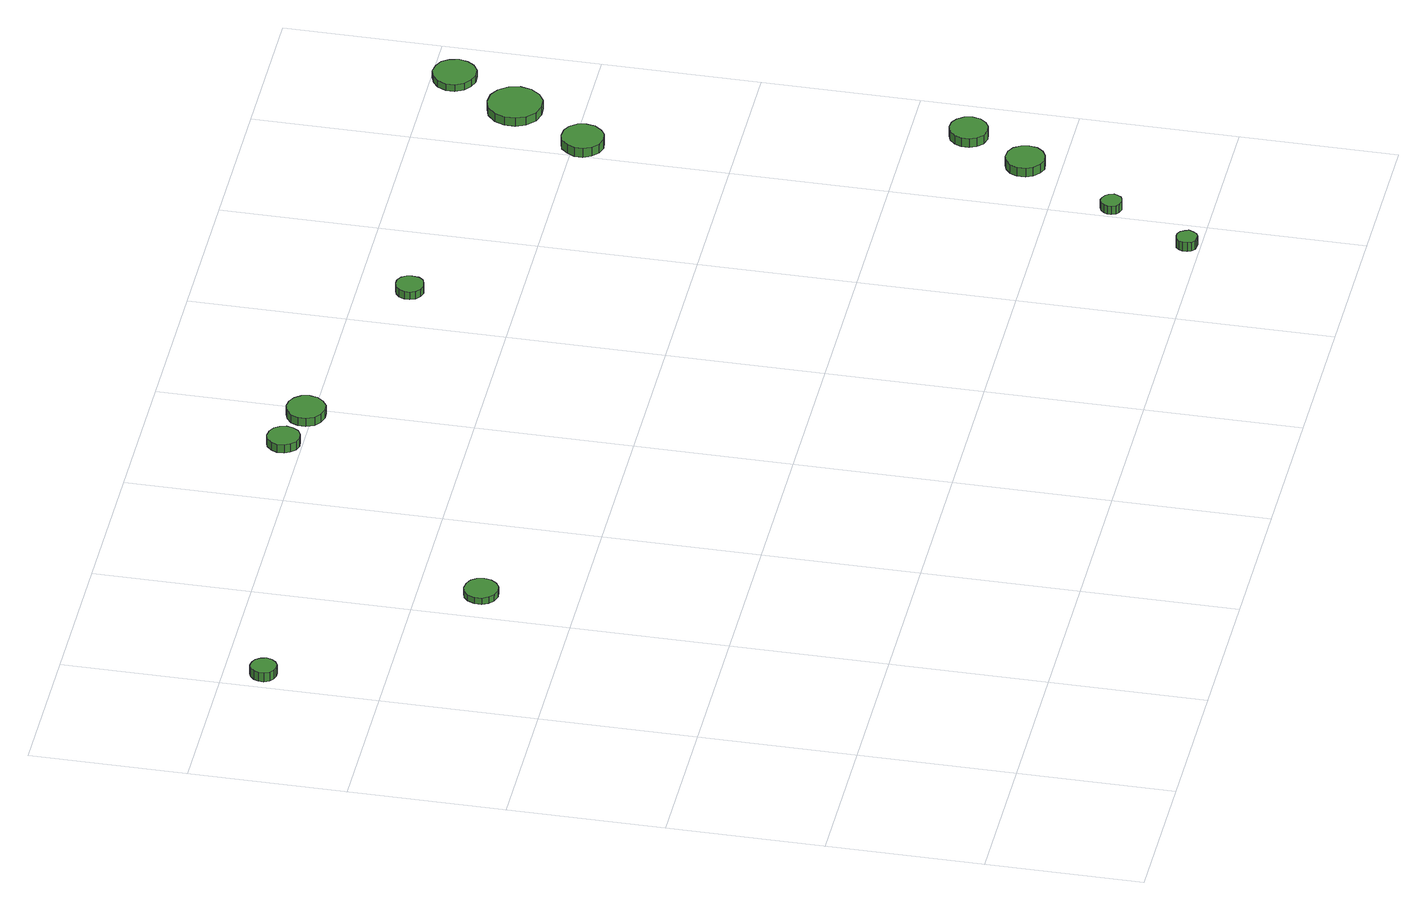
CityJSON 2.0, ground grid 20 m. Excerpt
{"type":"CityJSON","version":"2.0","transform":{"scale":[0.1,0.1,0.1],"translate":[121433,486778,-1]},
"CityObjects":{
"tree1":{"type":"SolitaryVegetationObject","attributes":{"function":"something"},"geometry":[{"type":"MultiSurface","lod":"1","boundaries":[[[0,1,2,3,4,5,6,7,8,9,10,11,12,13,14]],[[15,16,17,18,19,20,21,22,23,24,25,26,27,28,29]],[[0,29,28,1]],[[1,28,27,2]],[[2,27,26,3]],[[3,26,25,4]],[[4,25,24,5]],[[5,24,23,6]],[[6,23,22,7]],[[7,22,21,8]],[[8,21,20,9]],[[9,20,19,10]],[[10,19,18,11]],[[11,18,17,12]],[[12,17,16,13]],[[13,16,15,14]],[[14,15,29,0]]]}]},
"tree2":{"type":"SolitaryVegetationObject","attributes":{"function":"something"},"geometry":[{"type":"MultiSurface","lod":"1","boundaries":[[[30,31,32,33,34,35,36,37,38,39,40,41,42,43,44]],[[45,46,47,48,49,50,51,52,53,54,55,56,57,58,59]],[[30,59,58,31]],[[31,58,57,32]],[[32,57,56,33]],[[33,56,55,34]],[[34,55,54,35]],[[35,54,53,36]],[[36,53,52,37]],[[37,52,51,38]],[[38,51,50,39]],[[39,50,49,40]],[[40,49,48,41]],[[41,48,47,42]],[[42,47,46,43]],[[43,46,45,44]],[[44,45,59,30]]]}]},
"tree3":{"type":"SolitaryVegetationObject","attributes":{"function":"something"},"geometry":[{"type":"MultiSurface","lod":"1","boundaries":[[[60,61,62,63,64,65,66,67,68,69,70,71,72,73,74]],[[75,76,77,78,79,80,81,82,83,84,85,86,87,88,89]],[[60,89,88,61]],[[61,88,87,62]],[[62,87,86,63]],[[63,86,85,64]],[[64,85,84,65]],[[65,84,83,66]],[[66,83,82,67]],[[67,82,81,68]],[[68,81,80,69]],[[69,80,79,70]],[[70,79,78,71]],[[71,78,77,72]],[[72,77,76,73]],[[73,76,75,74]],[[74,75,89,60]]]}]},
"tree4":{"type":"SolitaryVegetationObject","attributes":{"function":"something"},"geometry":[{"type":"MultiSurface","lod":"1","boundaries":[[[90,91,92,93,94,95,96,97,98,99,100,101,102,103,104]],[[105,106,107,108,109,110,111,112,113,114,115,116,117,118,119]],[[90,119,118,91]],[[91,118,117,92]],[[92,117,116,93]],[[93,116,115,94]],[[94,115,114,95]],[[95,114,113,96]],[[96,113,112,97]],[[97,112,111,98]],[[98,111,110,99]],[[99,110,109,100]],[[100,109,108,101]],[[101,108,107,102]],[[102,107,106,103]],[[103,106,105,104]],[[104,105,119,90]]]}]},
"tree5":{"type":"SolitaryVegetationObject","attributes":{"function":"something"},"geometry":[{"type":"MultiSurface","lod":"1","boundaries":[[[120,121,122,123,124,125,126,127,128,129,130,131,132,133,134]],[[135,136,137,138,139,140,141,142,143,144,145,146,147,148,149]],[[120,149,148,121]],[[121,148,147,122]],[[122,147,146,123]],[[123,146,145,124]],[[124,145,144,125]],[[125,144,143,126]],[[126,143,142,127]],[[127,142,141,128]],[[128,141,140,129]],[[129,140,139,130]],[[130,139,138,131]],[[131,138,137,132]],[[132,137,136,133]],[[133,136,135,134]],[[134,135,149,120]]]}]},
"tree6":{"type":"SolitaryVegetationObject","attributes":{"function":"something"},"geometry":[{"type":"MultiSurface","lod":"1","boundaries":[[[150,151,152,153,154,155,156,157,158,159,160,161,162,163,164]],[[165,166,167,168,169,170,171,172,173,174,175,176,177,178,179]],[[150,179,178,151]],[[151,178,177,152]],[[152,177,176,153]],[[153,176,175,154]],[[154,175,174,155]],[[155,174,173,156]],[[156,173,172,157]],[[157,172,171,158]],[[158,171,170,159]],[[159,170,169,160]],[[160,169,168,161]],[[161,168,167,162]],[[162,167,166,163]],[[163,166,165,164]],[[164,165,179,150]]]}]},
"tree7":{"type":"SolitaryVegetationObject","attributes":{"function":"something"},"geometry":[{"type":"MultiSurface","lod":"1","boundaries":[[[180,181,182,183,184,185,186,187,188,189,190,191,192,193,194]],[[195,196,197,198,199,200,201,202,203,204,205,206,207,208,209]],[[180,209,208,181]],[[181,208,207,182]],[[182,207,206,183]],[[183,206,205,184]],[[184,205,204,185]],[[185,204,203,186]],[[186,203,202,187]],[[187,202,201,188]],[[188,201,200,189]],[[189,200,199,190]],[[190,199,198,191]],[[191,198,197,192]],[[192,197,196,193]],[[193,196,195,194]],[[194,195,209,180]]]}]},
"tree8":{"type":"SolitaryVegetationObject","attributes":{"function":"something"},"geometry":[{"type":"MultiSurface","lod":"1","boundaries":[[[210,211,212,213,214,215,216,217,218,219,220,221,222,223,224]],[[225,226,227,228,229,230,231,232,233,234,235,236,237,238,239]],[[210,239,238,211]],[[211,238,237,212]],[[212,237,236,213]],[[213,236,235,214]],[[214,235,234,215]],[[215,234,233,216]],[[216,233,232,217]],[[217,232,231,218]],[[218,231,230,219]],[[219,230,229,220]],[[220,229,228,221]],[[221,228,227,222]],[[222,227,226,223]],[[223,226,225,224]],[[224,225,239,210]]]}]},
"tree9":{"type":"SolitaryVegetationObject","attributes":{"function":"something"},"geometry":[{"type":"MultiSurface","lod":"1","boundaries":[[[240,241,242,243,244,245,246,247,248,249,250,251,252,253,254]],[[255,256,257,258,259,260,261,262,263,264,265,266,267,268,269]],[[240,269,268,241]],[[241,268,267,242]],[[242,267,266,243]],[[243,266,265,244]],[[244,265,264,245]],[[245,264,263,246]],[[246,263,262,247]],[[247,262,261,248]],[[248,261,260,249]],[[249,260,259,250]],[[250,259,258,251]],[[251,258,257,252]],[[252,257,256,253]],[[253,256,255,254]],[[254,255,269,240]]]}]},
"tree10":{"type":"SolitaryVegetationObject","attributes":{"function":"something"},"geometry":[{"type":"MultiSurface","lod":"1","boundaries":[[[270,271,272,273,274,275,276,277,278,279,280,281,282,283,284]],[[285,286,287,288,289,290,291,292,293,294,295,296,297,298,299]],[[270,299,298,271]],[[271,298,297,272]],[[272,297,296,273]],[[273,296,295,274]],[[274,295,294,275]],[[275,294,293,276]],[[276,293,292,277]],[[277,292,291,278]],[[278,291,290,279]],[[279,290,289,280]],[[280,289,288,281]],[[281,288,287,282]],[[282,287,286,283]],[[283,286,285,284]],[[284,285,299,270]]]}]},
"tree11":{"type":"SolitaryVegetationObject","attributes":{"function":"something"},"geometry":[{"type":"MultiSurface","lod":"1","boundaries":[[[300,301,302,303,304,305,306,307,308,309,310,311,312,313,314]],[[315,316,317,318,319,320,321,322,323,324,325,326,327,328,329]],[[300,329,328,301]],[[301,328,327,302]],[[302,327,326,303]],[[303,326,325,304]],[[304,325,324,305]],[[305,324,323,306]],[[306,323,322,307]],[[307,322,321,308]],[[308,321,320,309]],[[309,320,319,310]],[[310,319,318,311]],[[311,318,317,312]],[[312,317,316,313]],[[313,316,315,314]],[[314,315,329,300]]]}]},
"tree12":{"type":"SolitaryVegetationObject","attributes":{"function":"something"},"geometry":[{"type":"MultiSurface","lod":"1","boundaries":[[[330,331,332,333,334,335,336,337,338,339,340,341,342,343,344]],[[345,346,347,348,349,350,351,352,353,354,355,356,357,358,359]],[[330,359,358,331]],[[331,358,357,332]],[[332,357,356,333]],[[333,356,355,334]],[[334,355,354,335]],[[335,354,353,336]],[[336,353,352,337]],[[337,352,351,338]],[[338,351,350,339]],[[339,350,349,340]],[[340,349,348,341]],[[341,348,347,342]],[[342,347,346,343]],[[343,346,345,344]],[[344,345,359,330]]]}]}
},
"vertices":[
[41,949,24],[39,956,24],[35,962,24],[29,965,24],[22,966,24],[16,964,24],[11,959,24],[8,953,24],[8,946,24],[11,939,24],[16,935,24],[22,933,24],[29,933,24],[35,937,24],[39,942,24],[39,942,11],[35,937,11],[29,933,11],[22,933,11],[16,935,11],[11,939,11],[8,946,11],[8,953,11],[11,959,11],[16,964,11],[22,966,11],[29,965,11],[35,962,11],[39,956,11],[41,949,11],
[273,722,16],[271,731,16],[266,738,16],[258,742,16],[249,743,16],[240,741,16],[234,735,16],[230,726,16],[230,717,16],[234,709,16],[240,703,16],[249,700,16],[258,701,16],[266,706,16],[271,713,16],[271,713,7],[266,706,7],[258,701,7],[249,700,7],[240,703,7],[234,709,7],[230,717,7],[230,726,7],[234,735,7],[240,741,7],[249,743,7],[258,742,7],[266,738,7],[271,731,7],[273,722,7],
[543,1024,19],[541,1032,19],[536,1039,19],[529,1043,19],[520,1044,19],[512,1042,19],[506,1036,19],[502,1028,19],[502,1019,19],[506,1012,19],[512,1006,19],[520,1003,19],[529,1004,19],[536,1008,19],[541,1015,19],[541,1015,7],[536,1008,7],[529,1004,7],[520,1003,7],[512,1006,7],[506,1012,7],[502,1019,7],[502,1028,7],[506,1036,7],[512,1042,7],[520,1044,7],[529,1043,7],[536,1039,7],[541,1032,7],[543,1024,7],
[613,1009,19],[611,1019,19],[605,1027,19],[596,1032,19],[586,1033,19],[576,1030,19],[568,1023,19],[564,1014,19],[564,1004,19],[568,994,19],[576,988,19],[586,984,19],[596,985,19],[605,991,19],[611,999,19],[611,999,7],[605,991,7],[596,985,7],[586,984,7],[576,988,7],[568,994,7],[564,1004,7],[564,1014,7],[568,1023,7],[576,1030,7],[586,1033,7],[596,1032,7],[605,1027,7],[611,1019,7],[613,1009,7],
[892,936,18],[891,943,18],[887,949,18],[880,953,18],[873,953,18],[866,951,18],[860,946,18],[857,939,18],[857,932,18],[860,925,18],[866,920,18],[873,918,18],[880,919,18],[887,922,18],[891,928,18],[891,928,7],[887,922,7],[880,919,7],[873,918,7],[866,920,7],[860,925,7],[857,932,7],[857,939,7],[860,946,7],[866,951,7],[873,953,7],[880,953,7],[887,949,7],[891,943,7],[892,936,7],
[1173,18,20],[1171,23,20],[1168,28,20],[1163,31,20],[1158,31,20],[1152,30,20],[1148,26,20],[1146,21,20],[1146,15,20],[1148,10,20],[1152,6,20],[1158,5,20],[1163,5,20],[1168,8,20],[1171,13,20],[1171,13,7],[1168,8,7],[1163,5,7],[1158,5,7],[1152,6,7],[1148,10,7],[1146,15,7],[1146,21,7],[1148,26,7],[1152,30,7],[1158,31,7],[1163,31,7],[1168,28,7],[1171,23,7],[1173,18,7],
[1233,124,19],[1231,130,19],[1228,134,19],[1223,137,19],[1218,138,19],[1212,136,19],[1208,132,19],[1206,127,19],[1206,122,19],[1208,116,19],[1212,113,19],[1218,111,19],[1223,112,19],[1228,114,19],[1231,119,19],[1231,119,7],[1228,114,7],[1223,112,7],[1218,111,7],[1212,113,7],[1208,116,7],[1206,122,7],[1206,127,7],[1208,132,7],[1212,136,7],[1218,138,7],[1223,137,7],[1228,134,7],[1231,130,7],[1233,124,7],
[1313,246,20],[1311,256,20],[1305,265,20],[1296,270,20],[1285,271,20],[1276,268,20],[1268,261,20],[1264,252,20],[1264,241,20],[1268,232,20],[1276,225,20],[1285,221,20],[1296,223,20],[1305,228,20],[1311,236,20],[1311,236,7],[1305,228,7],[1296,223,7],[1285,221,7],[1276,225,7],[1268,232,7],[1264,241,7],[1264,252,7],[1268,261,7],[1276,268,7],[1285,271,7],[1296,270,7],[1305,265,7],[1311,256,7],[1313,246,7],
[1356,326,23],[1354,336,23],[1348,344,23],[1340,349,23],[1330,350,23],[1320,347,23],[1313,340,23],[1309,331,23],[1309,321,23],[1313,312,23],[1320,305,23],[1330,302,23],[1340,303,23],[1348,308,23],[1354,316,23],[1354,316,10],[1348,308,10],[1340,303,10],[1330,302,10],[1320,305,10],[1313,312,10],[1309,321,10],[1309,331,10],[1313,340,10],[1320,347,10],[1330,350,10],[1340,349,10],[1348,344,10],[1354,336,10],[1356,326,10],
[1251,789,21],[1249,800,21],[1242,809,21],[1233,814,21],[1222,815,21],[1211,812,21],[1203,804,21],[1198,794,21],[1198,783,21],[1203,773,21],[1211,765,21],[1222,762,21],[1233,763,21],[1242,769,21],[1249,778,21],[1249,778,8],[1242,769,8],[1233,763,8],[1222,762,8],[1211,765,8],[1203,773,8],[1198,783,8],[1198,794,8],[1203,804,8],[1211,812,8],[1222,815,8],[1233,814,8],[1242,809,8],[1249,800,8],[1251,789,8],
[1317,885,19],[1314,899,19],[1305,911,19],[1293,918,19],[1279,919,19],[1265,915,19],[1254,905,19],[1249,892,19],[1249,878,19],[1254,865,19],[1265,855,19],[1279,851,19],[1293,852,19],[1305,859,19],[1314,871,19],[1314,871,7],[1305,859,7],[1293,852,7],[1279,851,7],[1265,855,7],[1254,865,7],[1249,878,7],[1249,892,7],[1254,905,7],[1265,915,7],[1279,919,7],[1293,918,7],[1305,911,7],[1314,899,7],[1317,885,7],
[1363,971,17],[1360,983,17],[1354,992,17],[1344,997,17],[1332,999,17],[1322,995,17],[1313,988,17],[1308,977,17],[1308,966,17],[1313,955,17],[1322,948,17],[1332,944,17],[1344,945,17],[1354,951,17],[1360,960,17],[1360,960,7],[1354,951,7],[1344,945,7],[1332,944,7],[1322,948,7],[1313,955,7],[1308,966,7],[1308,977,7],[1313,988,7],[1322,995,7],[1332,999,7],[1344,997,7],[1354,992,7],[1360,983,7],[1363,971,7]
]}
